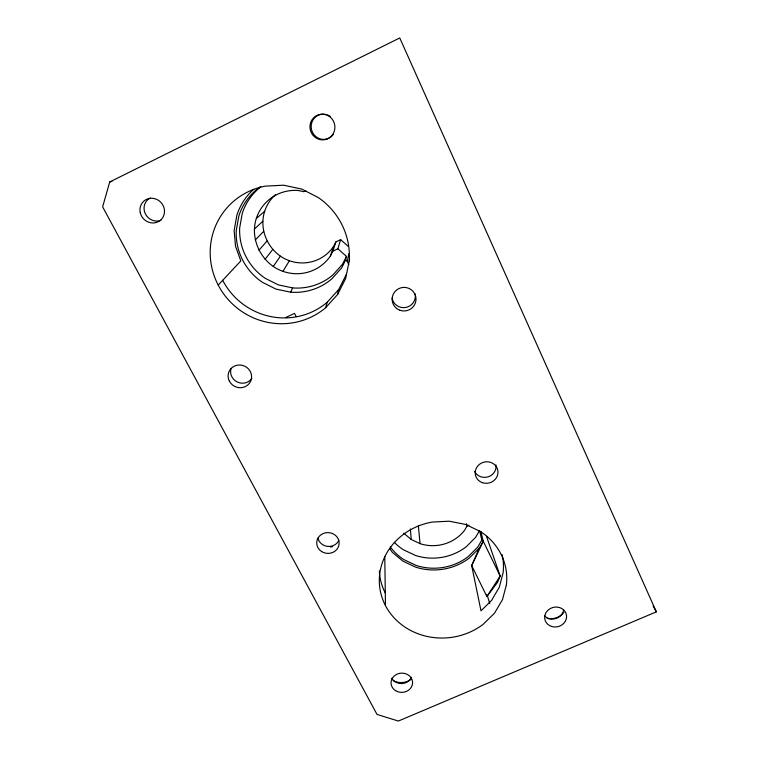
<?xml version="1.0" encoding="UTF-8"?>
<svg xmlns="http://www.w3.org/2000/svg" width="759" height="759" viewBox="0 0 759 759"><rect width="100%" height="100%" fill="white"/><g stroke="black" fill="none" stroke-linecap="round" stroke-linejoin="round"><path stroke-width="1.14" d="M348.353 246.514L340.63 239.635L335.895 241.893L332.803 251.201L330.412 255.992A42.068 41.147 48.4 0 1 282.965 271.352C261.95 264.085 249.436 239.683 256.324 218.44L264.663 211.287A39.231 38.405 51.4 0 1 275.64 194.532M335.895 241.893L333.666 246.371A39.231 38.405 51.4 0 1 289.397 260.726C269.796 253.914 258.212 231.087 264.663 211.287M349.595 259.132L345.601 278.657L337.565 294.52L325.715 307.651A70.388 68.585 41.4 0 1 217.586 283.857A70.388 68.585 41.4 0 1 265.299 186.135L283.733 185.205L301.873 189.133L318.438 197.653A70.388 68.585 41.4 0 1 349.225 261.087M348.798 264.512L347.252 261.333L348.893 253.582M260.593 186.657A58.348 57.048 47.5 0 0 238.857 215.935L236.229 230.774A58.348 57.048 47.5 0 0 262.567 282.414L275.991 289.103L290.583 292.177A58.348 57.048 47.5 0 0 331.768 278.914L341.626 267.936L345.668 259.92L346.455 256.409L337.878 248.781L340.63 239.635M337.565 294.52L338.704 289.502L346.521 274.056M325.715 307.651L327.176 302.281L338.704 289.502M109.713 181.97L102.636 206.856L377.024 714.437L398.361 721.05L656.364 611.839L399.756 37.95L109.713 181.97L111.905 181.41M330.412 255.992L333.666 246.371M480.921 531.717L483.255 541.262L479.375 547.989L471.69 565.607L480.997 610.824L491.547 600.426L499.27 587.305L503.103 572.798A62.153 57.124 -6.1 0 0 502.088 554.497M394.272 542.287A52.267 48.813 -6.4 0 0 403.465 549.791L415.429 555.436A52.267 48.813 -6.4 0 0 466.349 546.651L475.618 537.325L479.527 530.522L481.832 540.047L483.255 541.262L471.69 565.607L486.908 596.536L497.515 582.381L500.162 576.053L486.5 536.338M290.583 292.177L292.68 287.917A56.953 55.701 48.5 0 0 332.888 274.957L342.508 264.236L346.455 256.409M468.92 525.209L467.003 526.053L464.631 530.209A38.614 36.053 -6.4 0 1 420.059 543.653L411.207 539.459L403.816 533.254M481.832 540.047L477.838 546.983L468.35 556.499A53.472 49.809 -6.3 0 1 416.264 565.464L404.025 559.715A53.472 49.809 -6.3 0 1 390.316 546.945M282.965 271.352L289.397 260.726M273.259 266.485L280.365 256.172M265.062 259.303L272.728 249.455M258.933 250.271L267.026 241.011M218.222 285.099L240.821 260.925L235.508 246.191L234.142 230.603L236.865 215.233A60.454 59.098 47.5 0 1 253.686 189.314M255.28 239.977L263.648 231.4M479.375 547.989L469.546 557.837A55.398 51.603 -6.3 0 1 415.609 567.115L402.934 561.167L392.346 552.334L389.756 548.624M254.379 229.123L262.832 221.267M305.801 190.689L303.742 191.685L298.363 190.518A42.068 41.147 48.4 0 0 256.324 218.44M332.803 251.201L337.878 248.781M285.982 317.414L294.53 313.372L296.133 316.541M292.68 287.917L278.439 284.919L265.337 278.382A56.953 55.701 48.5 0 1 239.664 227.937L242.244 213.45A56.953 55.701 48.5 0 1 260.716 186.885M345.668 259.92L347.252 261.333M653.091 605.976L656.364 611.839M483.255 541.262L500.162 576.053L486.908 596.536L486.424 594.354M487.344 595.663L489.735 603.509M466.519 523.786L467.003 526.053M418.361 525.987L420.059 543.653M410.401 528.947L411.207 539.459M384.775 556.499L385.468 605.597M160.955 220.328A12.448 11.755 47.8 0 1 145.282 213.668A12.448 11.755 47.8 0 1 150.32 197.976M251.865 378.39A11.641 11.1 22.7 0 1 237.244 381.986A11.641 11.1 22.7 0 1 231.115 368.324M415.201 293.999A11.746 11.594 -12.1 0 1 405.704 307.471A11.746 11.594 -12.1 0 1 392.09 298.192M327.176 302.281A68.424 66.716 42.5 0 1 222.691 280.327M333.59 134.001A12.647 12.229 75.3 0 1 317.812 137.92A12.647 12.229 75.3 0 1 311.93 122.19A12.647 12.229 75.3 0 1 326.342 114.6M327.366 114.922A12.647 12.229 75.3 0 1 330.241 116.431M411.369 679.172A15.778 14.127 -2.4 0 1 393.105 680.614M411.435 677.256A10.626 9.497 -2.4 0 1 401.947 683.574A10.626 9.497 -2.4 0 1 391.853 678.233M385.287 592.988A62.153 57.124 -6.1 0 1 379.339 570.948M332.423 546.746A16.404 15.227 4 0 1 330.307 546.983M338.837 540.474A11.053 10.247 4 0 1 327.527 546.395A11.053 10.247 4 0 1 317.907 538.131M495.94 464.859A11.252 10.579 -13.2 0 1 488.028 476.87A11.252 10.579 -13.2 0 1 474.612 471.377M563.88 612.447A16.091 14.525 -13.2 0 1 547.135 618.462M563.595 610.018A10.835 9.772 -13.1 0 1 555.778 618.585A10.835 9.772 -13.1 0 1 544.412 615.663M506.395 584.923L502.439 599.762L494.507 613.187L483.16 624.315A63.794 58.443 -6.1 0 1 384.974 604.629A63.794 58.443 -6.1 0 1 432.317 522.05L449.214 521.205L465.656 524.46L480.504 531.566A63.794 58.443 -6.1 0 1 506.395 584.923M399.974 310.279A11.945 11.783 -11.7 0 0 415.828 297.082A11.945 11.783 -11.7 0 0 396.407 290.185A11.945 11.783 -11.7 0 0 399.974 310.279M310.611 122.702A12.865 12.448 75 0 0 324.861 139.665A12.865 12.448 75 0 0 331.806 118.727A12.865 12.448 75 0 0 310.611 122.702M140.282 212.814A12.666 11.954 47.5 0 0 160.699 220.034A12.666 11.954 47.5 0 0 155.699 198.991A12.666 11.954 47.5 0 0 140.282 212.814M229.408 381.227A11.831 11.271 22.4 0 0 249.739 382.83A11.831 11.271 22.4 0 0 240.404 365.051A11.831 11.271 22.4 0 0 229.408 381.227M482.458 482.686A11.432 10.73 -13.1 0 0 497.857 470.599A11.432 10.73 -13.1 0 0 479.451 464.337A11.432 10.73 -13.1 0 0 482.458 482.686M551.489 626.412A11.005 9.895 -13.1 0 0 566.489 615.207A11.005 9.895 -13.1 0 0 548.918 609.449A11.005 9.895 -13.1 0 0 551.489 626.412M321.664 551.565A11.224 10.389 3.9 0 0 339.131 543.833A11.224 10.389 3.9 0 0 323.011 533.615A11.224 10.389 3.9 0 0 321.664 551.565M395.619 690.681A10.787 9.62 -2.4 0 0 412.554 683.498A10.787 9.62 -2.4 0 0 397.251 674.068A10.787 9.62 -2.4 0 0 395.619 690.681"/></g></svg>
